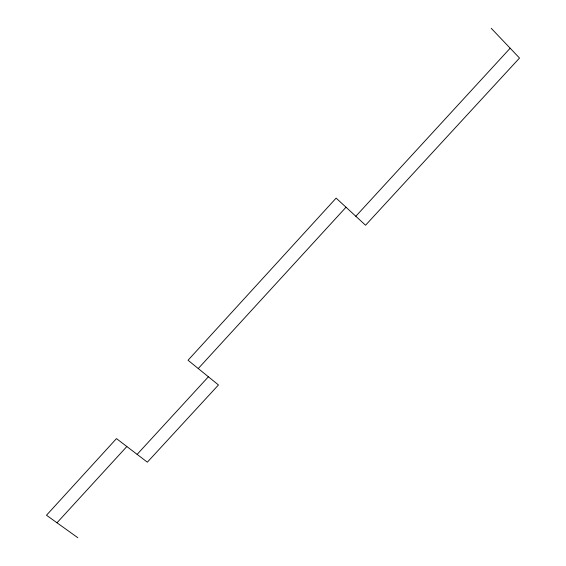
<?xml version="1.0" encoding="UTF-8"?>
<svg xmlns="http://www.w3.org/2000/svg" width="566" height="566" viewBox="0 0 566 566"><rect width="100%" height="100%" fill="white"/><g stroke="black" fill="none" stroke-linecap="round" stroke-linejoin="round"><path stroke-width="0.85" d="M56.996 522.779L126.841 446.524M198.249 368.551L346.01 207.22M137.135 454.378L208.394 376.786M355.816 216.262L510.164 48.209M77.797 537.7L46.483 515.237L116.469 438.608L147.351 462.174L218.462 384.958L188.032 360.252L336.126 198.114L365.551 225.233L519.517 58.043L491.224 28.3"/></g></svg>
